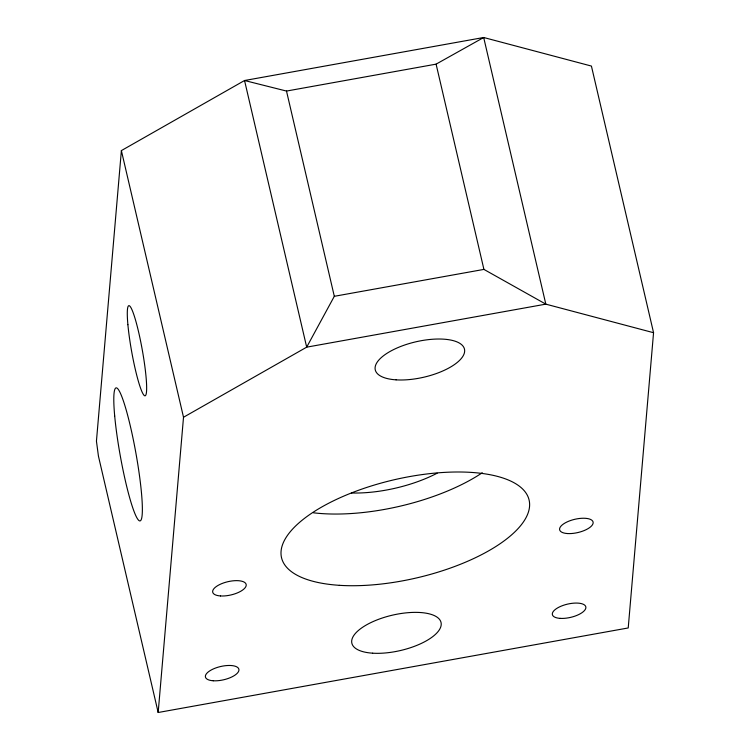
<?xml version="1.0" encoding="UTF-8"?>
<svg xmlns="http://www.w3.org/2000/svg" width="750" height="750" viewBox="0 0 750 750"><rect width="100%" height="100%" fill="white"/><g stroke="black" fill="none" stroke-linecap="round" stroke-linejoin="round"><path stroke-width="1.12" d="M121.378 150.6L96.441 441.141L98.428 456.094L158.175 712.5L628.219 627.956L653.559 332.709L591.422 66.066L483.684 37.5L244.547 80.512L121.378 150.6L183.516 417.253L158.175 712.5M653.559 332.709L545.822 304.144L306.684 347.156L244.547 80.512L286.5 91.059L334.312 296.306L306.684 347.156L183.516 417.253M286.5 91.059L436.097 64.144L483.684 37.5L545.822 304.144L483.919 269.4L334.312 296.306M436.097 64.144L483.919 269.4M482.278 472.762A127.097 50.344 -13.1 0 1 313.425 512.803M437.147 473.203A80.147 31.744 -13.1 0 1 351.441 492.984M114.694 415.997A67.556 7.922 79.8 0 0 139.078 520.631A67.556 7.922 79.8 0 0 130.463 426.609A67.556 7.922 79.8 0 0 114.694 415.997M339.319 585.319A127.097 50.344 -13.1 0 0 529.547 506.494A127.097 50.344 -13.1 0 0 347.091 494.709A127.097 50.344 -13.1 0 0 339.319 585.319M213.234 680.775A17.175 6.806 -13.1 0 0 238.941 670.125A17.175 6.806 -13.1 0 0 214.284 668.531A17.175 6.806 -13.1 0 0 213.234 680.775M560.175 618.375A17.175 6.806 -13.1 0 0 585.881 607.725A17.175 6.806 -13.1 0 0 561.225 606.131A17.175 6.806 -13.1 0 0 560.175 618.375M220.509 595.95A17.175 6.806 -13.1 0 0 246.216 585.3A17.175 6.806 -13.1 0 0 221.559 583.706A17.175 6.806 -13.1 0 0 220.509 595.95M567.441 533.55A17.175 6.806 -13.1 0 0 593.147 522.9A17.175 6.806 -13.1 0 0 568.491 521.306A17.175 6.806 -13.1 0 0 567.441 533.55M396.084 379.847A45.797 18.141 -13.1 0 0 464.634 351.441A45.797 18.141 -13.1 0 0 398.878 347.203A45.797 18.141 -13.1 0 0 396.084 379.847M372.647 653.184A45.797 18.141 -13.1 0 0 441.197 624.788A45.797 18.141 -13.1 0 0 375.45 620.55A45.797 18.141 -13.1 0 0 372.647 653.184M127.894 324.684A45.797 5.372 79.8 0 0 144.422 395.625A45.797 5.372 79.8 0 0 138.581 331.884A45.797 5.372 79.8 0 0 127.894 324.684"/></g></svg>
